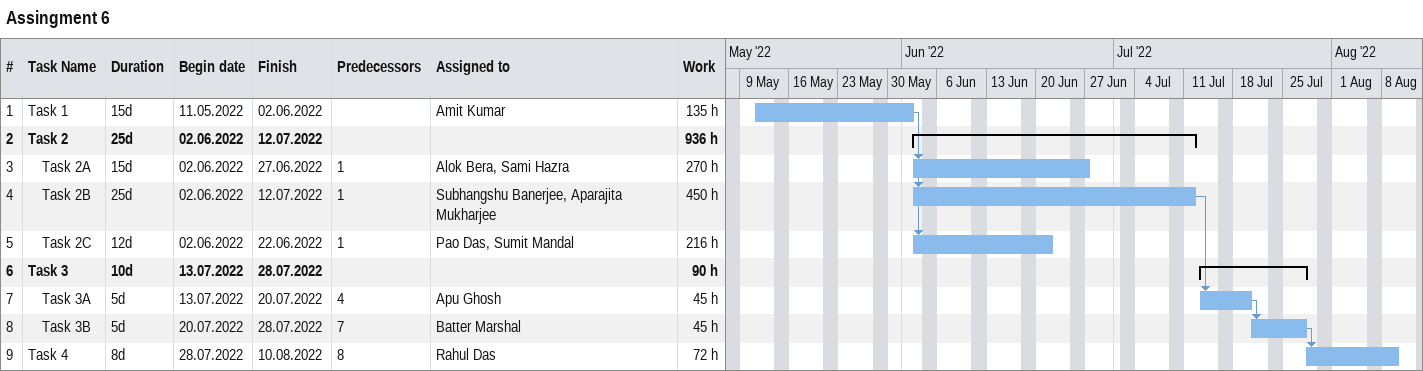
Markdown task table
Assingment 6

| ID | Level | Task | Duration | Start | Finish | Predecessors | Resources | Work (h) |
|---|---|---|---|---|---|---|---|---|
| 1 | 1 | Task 1 | 15d | 2022-05-11 | 2022-06-02 |  | Amit Kumar | 135 |
| 2 | 1 | **Task 2** | 25d | 2022-06-02 | 2022-07-12 |  |  | 936 |
| 3 | 2 | Task 2A | 15d | 2022-06-02 | 2022-06-27 | 1 | Alok Bera, Sami Hazra | 270 |
| 4 | 2 | Task 2B | 25d | 2022-06-02 | 2022-07-12 | 1 | Subhangshu Banerjee, Aparajita Mukharjee | 450 |
| 5 | 2 | Task 2C | 12d | 2022-06-02 | 2022-06-22 | 1 | Pao Das, Sumit Mandal | 216 |
| 6 | 1 | **Task 3** | 10d | 2022-07-13 | 2022-07-28 |  |  | 90 |
| 7 | 2 | Task 3A | 5d | 2022-07-13 | 2022-07-20 | 4 | Apu Ghosh | 45 |
| 8 | 2 | Task 3B | 5d | 2022-07-20 | 2022-07-28 | 7 | Batter Marshal | 45 |
| 9 | 1 | Task 4 | 8d | 2022-07-28 | 2022-08-10 | 8 | Rahul Das | 72 |
